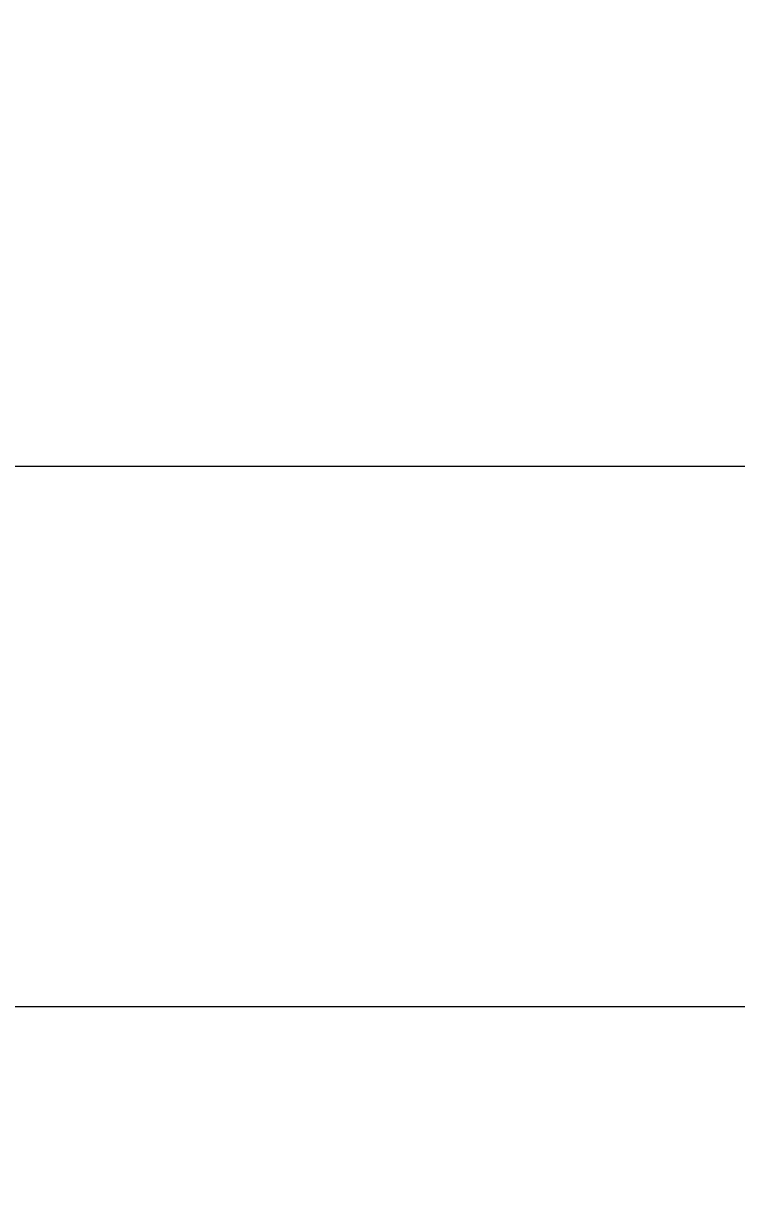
# Model space of a CAD drawing. Header units: millimetres. Extents: x -11245 to 8231, y -22520 to -3800.
# Drawn here: x -3173 to -2804, y -11273 to -10660 of the extents above; entities that cross this region are included whole.
import ezdxf

# ---------------------------------------------------------------- set-up
doc = ezdxf.new("R2010")
doc.units = ezdxf.units.MM
doc.linetypes.add('Overhead', pattern=[3.96875, 2.38125, -1.5875])
for name, color, linetype, lineweight in [('A-ANNO-DIMS', 211, 'Continuous', 9), ('A-ANNO-DIMS-75', 211, 'Continuous', 9), ('S-STRS', 31, 'Continuous', 9)]:
    doc.layers.add(name, color=color, linetype=linetype, lineweight=lineweight)
doc.styles.add('@Arial Unicode MS', font='ARIALUNI.TTF', dxfattribs={"height": 150})
doc.dimstyles.new('CRT_-__Metros_-_Linha_de_chamada_3_5_mm', dxfattribs={"dimscale": 304.8, "dimtxt": 150.876728, "dimasz": 0.492126, "dimexe": 0.246063, "dimexo": 0.0625, "dimgap": 0.123031, "dimtad": 1, "dimlfac": 0.001, "dimrnd": 0.01, "dimzin": 0, "dimdsep": 46, "dimtxsty": '@Arial Unicode MS', "dimblk1": 'OBLIQUE', "dimblk2": 'OBLIQUE', "dimsah": 1, "dimcen": 0.09, "dimdle": 0.246063, "dimazin": 0, "dimtfac": 1, "dimtdec": 4, "dimtix": 1, "dimtmove": 0, "dimatfit": 3, "dimfxl": 1.476378, "dimfxlon": 1, "dimtvp": 1, "dimtolj": 1, "dimtzin": 0, "dimarcsym": 2})

# ---------------------------------------------------------------- blocks, each defined once
blk = doc.blocks.new('DIMBLOCK91-PONTOS ELÉTRICOS TÉRREO')
at = {"layer": 'A-ANNO-DIMS-75', "lineweight": 18}
for p, q in [((-3265.71, -10429.65), (-3340.71, -10354.65)), ((-3265.71, -10429.65), (-3190.71, -10504.65)), ((-3265.71, -12179.65), (-3340.71, -12104.65)), ((-3265.71, -12179.65), (-3190.71, -12254.65))]:
    blk.add_line(p, q, dxfattribs=at)
at = {"layer": 'A-ANNO-DIMS-75'}
for p, q in [((-2815.71, -10429.65), (-3340.71, -10429.65)), ((-3265.71, -10429.65), (-3265.71, -12179.65)), ((-3265.71, -10429.65), (-2815.71, -10429.65)), ((-2815.71, -12179.65), (-3340.71, -12179.65)), ((-3265.71, -12179.65), (-2815.71, -12179.65))]:
    blk.add_line(p, q, dxfattribs=at)
at = {"layer": 'A-ANNO-DIMS-75', "color": 0, "insert": (-3497.91, -11507.57), "char_height": 150, "width": 487.0121, "attachment_point": 1, "rotation": 90, "line_spacing_factor": 1.117605, "style": '@Arial Unicode MS'}
blk.add_mtext('1,75', dxfattribs=at)
blk = doc.blocks.new('_Oblique')
at = {"color": 0, "linetype": 'ByBlock', "lineweight": -2}
blk.add_line((-0.5, -0.5), (0.5, 0.5), dxfattribs=at)

msp = doc.modelspace()

# ---------------------------------------------------------------- linework, layer by layer
at = {"layer": 'S-STRS', "linetype": 'Overhead'}
for p, q in [((-3364.62, -10889.651), (-2564.62, -10889.651)), ((-3364.62, -11169.651), (-2564.62, -11169.651))]:
    msp.add_line(p, q, dxfattribs=at)
at = {"layer": 'S-STRS'}
for p, q in [((-3364.62, -10889.651), (-2564.62, -10889.651)), ((-3364.62, -11169.651), (-2564.62, -11169.651))]:
    msp.add_line(p, q, dxfattribs=at)

# ---------------------------------------------------------------- dimensions: what is measured, and where the dimension line sits
at = {"layer": 'A-ANNO-DIMS'}
dim = msp.add_linear_dim(base=(-3265.706, -12179.651), p1=(-2815.706, -10429.651), p2=(-2815.706, -12179.651), angle=90, dimstyle='CRT_-__Metros_-_Linha_de_chamada_3_5_mm', override={"dimpost": '<>', "dimfxl": 1750}, dxfattribs=at)
dim.commit()
dim.dimension.update_dxf_attribs({"geometry": 'DIMBLOCK91-PONTOS ELÉTRICOS TÉRREO', "text_midpoint": (-3379.843, -11304.651)})

doc.saveas('drawing.dxf')
